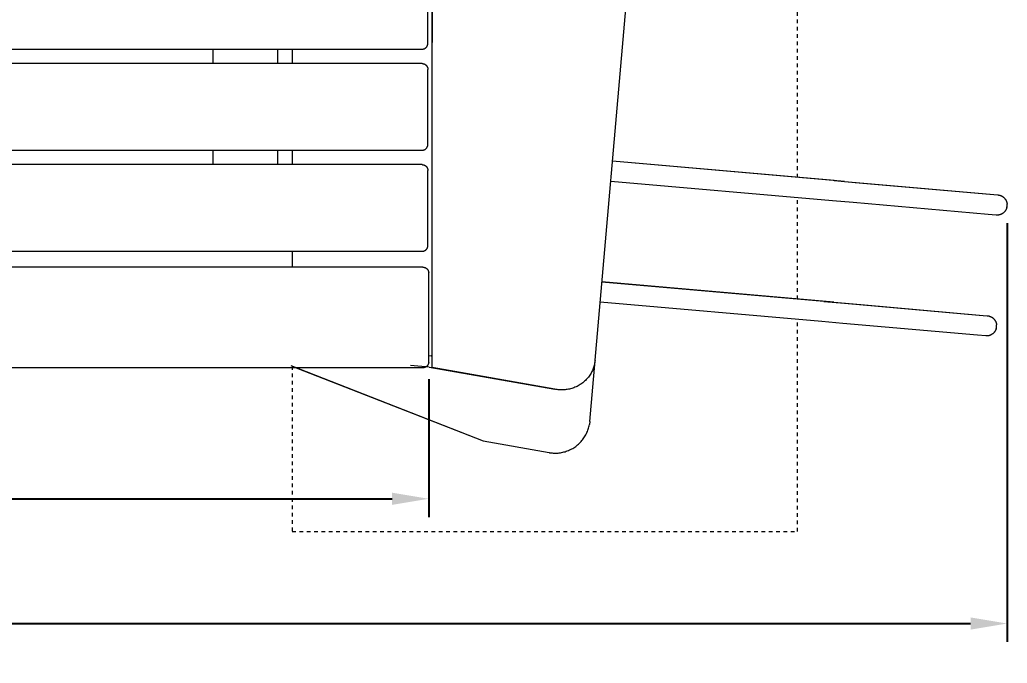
# Model space of a CAD drawing. Header units: inches. Extents: x -10 to 196, y -3 to 133.
# Drawn here: x 97.85 to 124.79, y 41.49 to 59.04 of the extents above; entities that cross this region are included whole.
import ezdxf

# ---------------------------------------------------------------- set-up
doc = ezdxf.new("R2010")
doc.units = ezdxf.units.IN
doc.linetypes.add('HIDDEN', pattern=[1.905, 1.27, -0.635])
for name, color, linetype, lineweight in [('ZANO_R', 7, 'Continuous', 0), ('ZANO_R_przerywana', 250, 'HIDDEN', 0), ('ZANO_W', 1, 'Continuous', 0)]:
    doc.layers.add(name, color=color, linetype=linetype, lineweight=lineweight)
doc.styles.get("Standard").update_dxf_attribs({"font": 'arial.ttf'})
doc.dimstyles.new('amerykanie', dxfattribs={"dimtxt": 50, "dimasz": 50, "dimexe": 0.5, "dimexo": 0.5, "dimgap": 1, "dimtad": 1, "dimdec": 0, "dimzin": 0, "dimlunit": 5, "dimtxsty": 'Standard', "dimcen": 0.09, "dimclrd": 1, "dimclre": 1, "dimclrt": 1, "dimazin": 0, "dimtfac": 1, "dimtdec": 0, "dimtmove": 0, "dimatfit": 3, "dimfxl": 1, "dimtzin": 0, "dimarcsym": 1})

# ---------------------------------------------------------------- blocks, each defined once
blk = doc.blocks.new('*D383')
at = {"layer": 'ZANO_W', "color": 1, "lineweight": -2}
for p, q in [((10.511, 49.253), (10.511, 45.475)), ((109.004, 49.233), (109.004, 45.475)), ((11.511, 45.975), (108.004, 45.975))]:
    blk.add_line(p, q, dxfattribs=at)
at = {"layer": 'ZANO_W', "color": 1}
for points in [[(11.511, 46.141), (11.511, 45.808), (10.511, 45.975)], [(108.004, 45.808), (108.004, 46.141), (109.004, 45.975)]]:
    blk.add_solid(points, dxfattribs=at)
at = {"layer": 'ZANO_W', "color": 1, "insert": (59.758, 47.315), "char_height": 1.625, "attachment_point": 5}
blk.add_mtext('98 1/2', dxfattribs=at)
blk = doc.blocks.new('*D388')
at = {"layer": 'ZANO_W', "color": 1, "lineweight": -2}
for p, q in [((-5.175, 53.48), (-5.175, 42.073)), ((124.786, 53.485), (124.786, 42.073)), ((-4.175, 42.573), (123.786, 42.573))]:
    blk.add_line(p, q, dxfattribs=at)
at = {"layer": 'ZANO_W', "color": 1}
for points in [[(-4.175, 42.739), (-4.175, 42.406), (-5.175, 42.573)], [(123.786, 42.406), (123.786, 42.739), (124.786, 42.573)]]:
    blk.add_solid(points, dxfattribs=at)
at = {"layer": 'ZANO_W', "color": 1, "insert": (59.806, 43.913), "char_height": 1.625, "attachment_point": 5}
blk.add_mtext('129 15/16', dxfattribs=at)

msp = doc.modelspace()

# ---------------------------------------------------------------- linework, layer by layer
at = {"layer": 'ZANO_R'}
for p, q in [((109.09963, 63.14343), (109.09963, 58.41875)), ((109.09963, 49.55586), (109.09963, 60.75338)), ((113.54359, 49.75493), (114.50043, 60.69164)), ((113.54359, 49.75493), (114.50043, 60.69164)), ((108.98151, 58.39213), (108.98151, 60.43949)), ((10.7868, 58.23464), (108.82402, 58.23464)), ((103.11502, 58.23464), (103.11502, 57.84091)), ((104.88678, 57.84091), (104.88678, 58.23464)), ((105.28364, 58.23464), (105.28364, 57.84091)), ((108.82402, 58.23464), (108.8294, 58.23473)), ((108.8294, 58.23473), (108.83477, 58.235)), ((108.83477, 58.235), (108.84012, 58.23546)), ((108.84012, 58.23546), (108.84546, 58.2361)), ((108.84546, 58.2361), (108.85078, 58.23693)), ((108.85078, 58.23693), (108.85606, 58.23793)), ((108.85606, 58.23793), (108.86131, 58.23911)), ((108.86131, 58.23911), (108.86651, 58.24048)), ((108.86651, 58.24048), (108.87166, 58.24202)), ((108.87166, 58.24202), (108.87676, 58.24373)), ((108.87676, 58.24373), (108.8818, 58.24562)), ((108.8818, 58.24562), (108.88676, 58.24767)), ((108.88676, 58.24767), (108.89166, 58.2499)), ((108.89166, 58.2499), (108.89647, 58.25229)), ((108.89647, 58.25229), (108.90121, 58.25485)), ((108.90121, 58.25485), (108.90585, 58.25756)), ((108.90585, 58.25756), (108.91039, 58.26044)), ((108.91039, 58.26044), (108.91484, 58.26346)), ((108.91484, 58.26346), (108.91918, 58.26664)), ((108.91918, 58.26664), (108.92341, 58.26996)), ((108.92341, 58.26996), (108.92752, 58.27342)), ((108.92752, 58.27342), (108.93151, 58.27703)), ((108.93151, 58.27703), (108.93538, 58.28076)), ((108.93538, 58.28076), (108.93912, 58.28463)), ((108.93912, 58.28463), (108.94272, 58.28862)), ((108.94272, 58.28862), (108.94619, 58.29274)), ((108.94619, 58.29274), (108.94951, 58.29696)), ((108.94951, 58.29696), (108.95268, 58.3013)), ((108.95268, 58.3013), (108.95571, 58.30575)), ((108.95571, 58.30575), (108.95858, 58.3103)), ((108.95858, 58.3103), (108.9613, 58.31494)), ((108.9613, 58.31494), (108.96385, 58.31967)), ((108.96385, 58.31967), (108.96624, 58.32449)), ((108.96624, 58.32449), (108.96847, 58.32938)), ((108.96847, 58.32938), (108.97053, 58.33435)), ((108.97053, 58.33435), (108.97242, 58.33939)), ((108.97242, 58.33939), (108.97413, 58.34448)), ((108.97413, 58.34448), (108.97567, 58.34964)), ((108.97567, 58.34964), (108.97703, 58.35484)), ((108.97703, 58.35484), (108.97821, 58.36008)), ((108.97821, 58.36008), (108.97922, 58.36537)), ((108.97922, 58.36537), (108.98004, 58.37068)), ((108.98004, 58.37068), (108.98068, 58.37602)), ((108.98068, 58.37602), (108.98114, 58.38138)), ((108.98114, 58.38138), (108.98142, 58.38675)), ((108.98142, 58.38675), (108.98151, 58.39213)), ((109.09963, 58.39906), (109.09963, 58.41875)), ((109.09963, 58.39906), (109.10061, 58.39906)), ((109.09963, 49.55586), (109.09963, 58.39906)), ((108.82402, 57.84091), (11.70116, 57.84091)), ((108.82402, 57.84091), (108.8294, 57.84082)), ((108.8294, 57.84082), (108.83477, 57.84055)), ((108.83477, 57.84055), (108.84012, 57.84009)), ((108.84012, 57.84009), (108.84546, 57.83945)), ((108.84546, 57.83945), (108.85078, 57.83862)), ((108.85078, 57.83862), (108.85606, 57.83762)), ((108.85606, 57.83762), (108.86131, 57.83643)), ((108.86131, 57.83643), (108.86651, 57.83507)), ((108.86651, 57.83507), (108.87166, 57.83353)), ((108.87166, 57.83353), (108.87676, 57.83182)), ((108.87676, 57.83182), (108.8818, 57.82993)), ((108.8818, 57.82993), (108.88676, 57.82787)), ((108.88676, 57.82787), (108.89166, 57.82565)), ((108.89166, 57.82565), (108.89647, 57.82326)), ((108.89647, 57.82326), (108.90121, 57.8207)), ((108.90121, 57.8207), (108.90585, 57.81799)), ((108.90585, 57.81799), (108.91039, 57.81511)), ((108.91039, 57.81511), (108.91484, 57.81209)), ((108.91484, 57.81209), (108.91918, 57.80891)), ((108.91918, 57.80891), (108.92341, 57.80559)), ((108.92341, 57.80559), (108.92752, 57.80212)), ((108.92752, 57.80212), (108.93151, 57.79852)), ((108.93151, 57.79852), (108.93538, 57.79478)), ((108.93538, 57.79478), (108.93912, 57.79092)), ((108.93912, 57.79092), (108.94272, 57.78693)), ((108.94272, 57.78693), (108.94619, 57.78281)), ((108.94619, 57.78281), (108.94951, 57.77858)), ((108.94951, 57.77858), (108.95268, 57.77424)), ((108.95268, 57.77424), (108.95571, 57.7698)), ((108.95571, 57.7698), (108.95858, 57.76525)), ((108.95858, 57.76525), (108.9613, 57.76061)), ((108.9613, 57.76061), (108.96385, 57.75588)), ((108.96385, 57.75588), (108.96624, 57.75106)), ((108.96624, 57.75106), (108.96847, 57.74617)), ((108.96847, 57.74617), (108.97053, 57.7412)), ((108.97053, 57.7412), (108.97242, 57.73616)), ((108.97242, 57.73616), (108.97413, 57.73107)), ((108.97413, 57.73107), (108.97567, 57.72591)), ((108.97567, 57.72591), (108.97703, 57.72071)), ((108.97703, 57.72071), (108.97821, 57.71547)), ((108.97821, 57.71547), (108.97922, 57.71018)), ((108.97922, 57.71018), (108.98004, 57.70487)), ((108.98004, 57.70487), (108.98068, 57.69953)), ((108.98068, 57.69953), (108.98114, 57.69417)), ((108.98114, 57.69417), (108.98142, 57.6888)), ((108.98142, 57.6888), (108.98151, 57.68342)), ((108.98151, 55.63606), (108.98151, 57.68342)), ((108.8818, 55.48955), (108.88676, 55.49161)), ((108.88676, 55.49161), (108.89166, 55.49383)), ((108.89166, 55.49383), (108.89647, 55.49623)), ((108.89647, 55.49623), (108.90121, 55.49878)), ((108.90121, 55.49878), (108.90585, 55.5015)), ((108.90585, 55.5015), (108.91039, 55.50437)), ((108.91039, 55.50437), (108.91484, 55.5074)), ((108.91484, 55.5074), (108.91918, 55.51057)), ((108.91918, 55.51057), (108.92341, 55.51389)), ((108.92341, 55.51389), (108.92752, 55.51736)), ((108.92752, 55.51736), (108.93151, 55.52096)), ((108.93151, 55.52096), (108.93538, 55.5247)), ((108.93538, 55.5247), (108.93912, 55.52856)), ((108.93912, 55.52856), (108.94272, 55.53256)), ((108.94272, 55.53256), (108.94619, 55.53667)), ((108.94619, 55.53667), (108.94951, 55.5409)), ((108.94951, 55.5409), (108.95268, 55.54524)), ((108.95268, 55.54524), (108.95571, 55.54968)), ((108.95571, 55.54968), (108.95858, 55.55423)), ((108.95858, 55.55423), (108.9613, 55.55887)), ((108.9613, 55.55887), (108.96385, 55.5636)), ((108.96385, 55.5636), (108.96624, 55.56842)), ((108.96624, 55.56842), (108.96847, 55.57332)), ((108.96847, 55.57332), (108.97053, 55.57828)), ((108.97053, 55.57828), (108.97242, 55.58332)), ((108.97242, 55.58332), (108.97413, 55.58842)), ((108.97413, 55.58842), (108.97567, 55.59357)), ((108.97567, 55.59357), (108.97703, 55.59877)), ((108.97703, 55.59877), (108.97821, 55.60402)), ((108.97821, 55.60402), (108.97922, 55.6093)), ((108.97922, 55.6093), (108.98004, 55.61461)), ((108.98004, 55.61461), (108.98068, 55.61995)), ((108.98068, 55.61995), (108.98114, 55.62531)), ((108.98114, 55.62531), (108.98142, 55.63068)), ((108.98142, 55.63068), (108.98151, 55.63606)), ((17.74778, 55.47857), (108.82402, 55.47857)), ((103.11502, 55.47857), (103.11502, 55.08485)), ((104.88678, 55.08485), (104.88678, 55.47857)), ((105.28364, 55.47857), (105.28364, 55.08485)), ((108.82402, 55.47857), (108.8294, 55.47866)), ((108.8294, 55.47866), (108.83477, 55.47894)), ((108.83477, 55.47894), (108.84012, 55.4794)), ((108.84012, 55.4794), (108.84546, 55.48004)), ((108.84546, 55.48004), (108.85078, 55.48086)), ((108.85078, 55.48086), (108.85606, 55.48186)), ((108.85606, 55.48186), (108.86131, 55.48305)), ((108.86131, 55.48305), (108.86651, 55.48441)), ((108.86651, 55.48441), (108.87166, 55.48595)), ((108.87166, 55.48595), (108.87676, 55.48766)), ((108.87676, 55.48766), (108.8818, 55.48955)), ((108.82402, 55.08485), (18.75555, 55.08485)), ((108.82402, 55.08485), (108.8294, 55.08475)), ((108.8294, 55.08475), (108.83477, 55.08448)), ((108.83477, 55.08448), (108.84012, 55.08402)), ((108.84012, 55.08402), (108.84546, 55.08338)), ((108.84546, 55.08338), (108.85078, 55.08256)), ((108.85078, 55.08256), (108.85606, 55.08155)), ((108.85606, 55.08155), (108.86131, 55.08037)), ((108.86131, 55.08037), (108.86651, 55.07901)), ((108.86651, 55.07901), (108.87166, 55.07747)), ((108.87166, 55.07747), (108.87676, 55.07575)), ((108.87676, 55.07575), (108.8818, 55.07387)), ((108.8818, 55.07387), (108.88676, 55.07181)), ((108.88676, 55.07181), (108.89166, 55.06958)), ((108.89166, 55.06958), (108.89647, 55.06719)), ((108.89647, 55.06719), (108.90121, 55.06463)), ((108.90121, 55.06463), (108.90585, 55.06192)), ((108.90585, 55.06192), (108.91039, 55.05905)), ((108.91039, 55.05905), (108.91484, 55.05602)), ((108.91484, 55.05602), (108.91918, 55.05284)), ((108.91918, 55.05284), (108.92341, 55.04952)), ((108.92341, 55.04952), (108.92752, 55.04606)), ((108.92752, 55.04606), (108.93151, 55.04246)), ((108.93151, 55.04246), (108.93538, 55.03872)), ((108.93538, 55.03872), (108.93912, 55.03485)), ((108.93912, 55.03485), (108.94272, 55.03086)), ((108.94272, 55.03086), (108.94619, 55.02675)), ((108.94619, 55.02675), (108.94951, 55.02252)), ((108.94951, 55.02252), (108.95268, 55.01818)), ((108.95268, 55.01818), (108.95571, 55.01373)), ((108.95571, 55.01373), (108.95858, 55.00919)), ((108.95858, 55.00919), (108.9613, 55.00454)), ((108.9613, 55.00454), (108.96385, 54.99981)), ((108.96385, 54.99981), (108.96624, 54.995)), ((108.96624, 54.995), (108.96847, 54.9901)), ((108.96847, 54.9901), (108.97053, 54.98513)), ((108.97053, 54.98513), (108.97242, 54.9801)), ((108.97242, 54.9801), (108.97413, 54.975)), ((108.97413, 54.975), (108.97567, 54.96985)), ((108.97567, 54.96985), (108.97703, 54.96464)), ((108.97703, 54.96464), (108.97821, 54.9594)), ((108.97821, 54.9594), (108.97922, 54.95412)), ((108.97922, 54.95412), (108.98004, 54.9488)), ((120.06875, 54.64909), (114.01809, 55.17845)), ((120.34689, 54.62699), (114.01828, 55.18067)), ((108.98004, 54.9488), (108.98068, 54.94346)), ((108.98068, 54.94346), (108.98114, 54.9381)), ((108.98114, 54.9381), (108.98142, 54.93273)), ((108.98142, 54.93273), (108.98151, 54.92736)), ((108.98151, 52.87999), (108.98151, 54.92736)), ((120.02071, 54.09997), (113.97005, 54.62934)), ((120.06875, 54.64909), (120.633, 54.59976)), ((120.34689, 54.62699), (121.08414, 54.56241)), ((120.633, 54.59976), (124.31165, 54.2785)), ((121.08414, 54.56241), (124.41883, 54.26927)), ((124.31165, 54.2785), (124.53017, 54.25946)), ((124.53018, 54.25947), (124.53957, 54.25854)), ((124.53957, 54.25854), (124.54892, 54.2573)), ((124.54892, 54.2573), (124.55822, 54.25573)), ((124.55822, 54.25573), (124.56747, 54.25385)), ((124.56747, 54.25385), (124.57664, 54.25165)), ((124.57664, 54.25165), (124.58574, 54.24914)), ((124.58574, 54.24914), (124.59474, 54.24631)), ((124.59474, 54.24631), (124.60364, 54.24318)), ((124.60364, 54.24318), (124.61243, 54.23975)), ((124.61243, 54.23975), (124.6211, 54.23602)), ((124.6211, 54.23602), (124.62963, 54.232)), ((124.62963, 54.232), (124.63803, 54.22768)), ((124.63803, 54.22768), (124.64626, 54.22309)), ((124.64626, 54.22309), (124.65434, 54.21821)), ((124.65434, 54.21821), (124.66225, 54.21306)), ((124.66225, 54.21306), (124.66997, 54.20764)), ((124.66997, 54.20764), (124.6775, 54.20196)), ((124.6775, 54.20196), (124.68484, 54.19602)), ((124.68484, 54.19602), (124.69197, 54.18984)), ((124.69197, 54.18984), (124.69888, 54.18341)), ((124.69888, 54.18341), (124.70557, 54.17676)), ((124.70557, 54.17676), (124.71202, 54.16988)), ((124.71202, 54.16988), (124.71824, 54.16278)), ((124.71824, 54.16278), (124.72421, 54.15547)), ((124.72421, 54.15547), (124.72993, 54.14797)), ((124.72993, 54.14797), (124.73538, 54.14027)), ((120.58504, 54.05064), (120.02071, 54.09997)), ((124.2637, 53.72937), (120.58504, 54.05064)), ((124.73538, 54.14027), (124.74057, 54.13239)), ((124.74057, 54.13239), (124.74549, 54.12434)), ((124.74549, 54.12434), (124.75013, 54.11612)), ((124.75013, 54.11612), (124.75448, 54.10775)), ((124.75448, 54.10775), (124.75855, 54.09923)), ((124.75855, 54.09923), (124.76232, 54.09059)), ((124.76299, 53.88055), (124.75953, 53.87244)), ((124.76232, 54.09059), (124.76579, 54.08181)), ((124.76619, 53.88875), (124.76299, 53.88055)), ((124.76579, 54.08181), (124.76897, 54.07293)), ((124.76912, 53.89703), (124.76619, 53.88875)), ((124.76897, 54.07293), (124.77183, 54.06394)), ((124.77177, 53.90537), (124.76912, 53.89703)), ((124.77415, 53.91377), (124.77177, 53.90537)), ((124.77183, 54.06394), (124.77439, 54.05485)), ((124.77415, 53.91377), (124.77645, 53.92303)), ((124.77439, 54.05485), (124.77663, 54.04569)), ((124.77645, 53.92303), (124.77843, 53.93238)), ((124.77663, 54.04569), (124.77856, 54.03645)), ((124.77843, 53.93238), (124.78008, 53.94178)), ((124.77856, 54.03645), (124.78017, 54.02716)), ((124.78008, 53.94178), (124.78141, 53.95124)), ((124.78017, 54.02716), (124.78146, 54.01781)), ((124.78141, 53.95124), (124.7824, 53.96074)), ((124.78146, 54.01781), (124.78243, 54.00842)), ((124.7824, 53.96074), (124.78307, 53.97026)), ((124.78309, 53.9989), (124.78243, 54.00842)), ((124.78307, 53.97026), (124.78341, 53.9798)), ((124.78341, 53.98935), (124.78309, 53.9989)), ((124.78341, 53.9798), (124.78341, 53.98935)), ((124.48748, 53.7099), (124.2637, 53.72937)), ((124.49563, 53.70943), (124.48748, 53.7099)), ((124.50379, 53.70919), (124.49563, 53.70943)), ((124.51195, 53.70919), (124.50379, 53.70919)), ((124.52011, 53.70943), (124.51195, 53.70919)), ((124.52841, 53.70993), (124.52011, 53.70943)), ((124.53669, 53.71067), (124.52841, 53.70993)), ((124.54494, 53.71166), (124.53669, 53.71067)), ((124.55316, 53.7129), (124.54494, 53.71166)), ((124.56133, 53.71439), (124.55316, 53.7129)), ((124.56946, 53.71612), (124.56133, 53.71439)), ((124.57753, 53.7181), (124.56946, 53.71612)), ((124.58554, 53.72032), (124.57753, 53.7181)), ((124.59341, 53.72276), (124.58554, 53.72032)), ((124.6012, 53.72544), (124.59341, 53.72276)), ((124.6089, 53.72835), (124.6012, 53.72544)), ((124.61652, 53.73148), (124.6089, 53.72835)), ((124.62404, 53.73484), (124.61652, 53.73148)), ((124.63146, 53.73842), (124.62404, 53.73484)), ((124.63876, 53.74223), (124.63146, 53.73842)), ((124.64595, 53.74625), (124.63876, 53.74223)), ((124.65205, 53.74989), (124.64595, 53.74625)), ((124.65806, 53.75369), (124.65205, 53.74989)), ((124.66398, 53.75764), (124.65806, 53.75369)), ((124.66979, 53.76175), (124.66398, 53.75764)), ((124.67549, 53.766), (124.66979, 53.76175)), ((124.68108, 53.7704), (124.67549, 53.766)), ((124.68655, 53.77494), (124.68108, 53.7704)), ((124.6919, 53.77961), (124.68655, 53.77494)), ((124.69877, 53.78599), (124.6919, 53.77961)), ((124.70542, 53.7926), (124.69877, 53.78599)), ((124.7114, 53.79895), (124.70542, 53.7926)), ((124.7172, 53.80551), (124.7114, 53.79895)), ((124.7228, 53.81227), (124.7172, 53.80551)), ((124.7282, 53.81922), (124.7228, 53.81227)), ((124.73339, 53.82636), (124.7282, 53.81922)), ((124.73835, 53.83367), (124.73339, 53.82636)), ((124.74308, 53.84114), (124.73835, 53.83367)), ((124.74757, 53.84877), (124.74308, 53.84114)), ((124.75181, 53.85653), (124.74757, 53.84877)), ((124.7558, 53.86443), (124.75181, 53.85653)), ((124.75953, 53.87244), (124.7558, 53.86443)), ((108.95571, 52.79362), (108.95858, 52.79816)), ((108.95858, 52.79816), (108.9613, 52.80281)), ((108.9613, 52.80281), (108.96385, 52.80754)), ((108.96385, 52.80754), (108.96624, 52.81235)), ((108.96624, 52.81235), (108.96847, 52.81725)), ((108.96847, 52.81725), (108.97053, 52.82222)), ((108.97053, 52.82222), (108.97242, 52.82725)), ((108.97242, 52.82725), (108.97413, 52.83235)), ((108.97413, 52.83235), (108.97567, 52.8375)), ((108.97567, 52.8375), (108.97703, 52.8427)), ((108.97703, 52.8427), (108.97821, 52.84795)), ((108.97821, 52.84795), (108.97922, 52.85323)), ((108.97922, 52.85323), (108.98004, 52.85855)), ((108.98004, 52.85855), (108.98068, 52.86389)), ((108.98068, 52.86389), (108.98114, 52.86925)), ((108.98114, 52.86925), (108.98142, 52.87462)), ((108.98142, 52.87462), (108.98151, 52.87999)), ((23.63414, 52.7225), (108.82402, 52.7225)), ((105.28364, 52.7225), (105.28364, 52.28941)), ((108.82402, 52.7225), (108.8294, 52.7226)), ((108.8294, 52.7226), (108.83477, 52.72287)), ((108.83477, 52.72287), (108.84012, 52.72333)), ((108.84012, 52.72333), (108.84546, 52.72397)), ((108.84546, 52.72397), (108.85078, 52.72479)), ((108.85078, 52.72479), (108.85606, 52.7258)), ((108.85606, 52.7258), (108.86131, 52.72698)), ((108.86131, 52.72698), (108.86651, 52.72834)), ((108.86651, 52.72834), (108.87166, 52.72988)), ((108.87166, 52.72988), (108.87676, 52.7316)), ((108.87676, 52.7316), (108.8818, 52.73348)), ((108.8818, 52.73348), (108.88676, 52.73554)), ((108.88676, 52.73554), (108.89166, 52.73777)), ((108.89166, 52.73777), (108.89647, 52.74016)), ((108.89647, 52.74016), (108.90121, 52.74272)), ((108.90121, 52.74272), (108.90585, 52.74543)), ((108.90585, 52.74543), (108.91039, 52.7483)), ((108.91039, 52.7483), (108.91484, 52.75133)), ((108.91484, 52.75133), (108.91918, 52.7545)), ((108.91918, 52.7545), (108.92341, 52.75783)), ((108.92341, 52.75783), (108.92752, 52.76129)), ((108.92752, 52.76129), (108.93151, 52.76489)), ((108.93151, 52.76489), (108.93538, 52.76863)), ((108.93538, 52.76863), (108.93912, 52.7725)), ((108.93912, 52.7725), (108.94272, 52.77649)), ((108.94272, 52.77649), (108.94619, 52.7806)), ((108.94619, 52.7806), (108.94951, 52.78483)), ((108.94951, 52.78483), (108.95268, 52.78917)), ((108.95268, 52.78917), (108.95571, 52.79362)), ((108.84669, 52.28941), (23.63414, 52.28941)), ((108.84669, 52.28941), (108.85206, 52.28932)), ((108.85206, 52.28932), (108.85743, 52.28904)), ((108.85743, 52.28904), (108.86279, 52.28858)), ((108.86279, 52.28858), (108.86813, 52.28794)), ((108.86813, 52.28794), (108.87345, 52.28712)), ((108.87345, 52.28712), (108.87873, 52.28611)), ((108.87873, 52.28611), (108.88397, 52.28493)), ((108.88397, 52.28493), (108.88918, 52.28357)), ((108.88918, 52.28357), (108.89433, 52.28203)), ((108.89433, 52.28203), (108.89943, 52.28031)), ((108.89943, 52.28031), (108.90446, 52.27843)), ((108.90446, 52.27843), (108.90943, 52.27637)), ((108.90943, 52.27637), (108.91433, 52.27414)), ((108.91433, 52.27414), (108.91914, 52.27175)), ((108.91914, 52.27175), (108.92387, 52.2692)), ((108.92387, 52.2692), (108.92852, 52.26648)), ((108.92852, 52.26648), (108.93306, 52.26361)), ((108.93306, 52.26361), (108.93751, 52.26058)), ((108.93751, 52.26058), (108.94185, 52.25741)), ((108.94185, 52.25741), (108.94608, 52.25408)), ((108.94608, 52.25408), (108.95019, 52.25062)), ((108.95019, 52.25062), (108.95418, 52.24702)), ((108.95418, 52.24702), (108.95805, 52.24328)), ((108.95805, 52.24328), (108.96179, 52.23941)), ((108.96179, 52.23941), (108.96539, 52.23542)), ((108.96539, 52.23542), (108.96885, 52.23131)), ((108.96885, 52.23131), (108.97217, 52.22708)), ((108.97217, 52.22708), (108.97535, 52.22274)), ((108.97535, 52.22274), (108.97838, 52.21829)), ((108.97838, 52.21829), (108.98125, 52.21375)), ((108.98125, 52.21375), (108.98396, 52.2091)), ((108.98396, 52.2091), (108.98652, 52.20437)), ((108.98652, 52.20437), (108.98891, 52.19956)), ((108.98891, 52.19956), (108.99114, 52.19466)), ((108.99114, 52.19466), (108.9932, 52.18969)), ((108.9932, 52.18969), (108.99508, 52.18466)), ((108.99508, 52.18466), (108.9968, 52.17956)), ((108.9968, 52.17956), (108.99834, 52.17441)), ((108.99834, 52.17441), (108.9997, 52.16921)), ((108.9997, 52.16921), (109.00088, 52.16396)), ((109.00088, 52.16396), (109.00189, 52.15868)), ((109.00189, 52.15868), (109.00271, 52.15336)), ((109.00271, 52.15336), (109.00335, 52.14802)), ((109.00335, 52.14802), (109.00381, 52.14267)), ((109.00381, 52.14267), (109.00408, 52.13729)), ((109.00408, 52.13729), (109.00418, 52.13192)), ((109.00418, 49.70371), (109.00418, 52.13192)), ((119.7805, 51.35439), (113.72984, 51.88376)), ((120.05864, 51.3323), (113.73004, 51.88598)), ((119.73246, 50.80528), (113.6818, 51.33464)), ((119.7805, 51.35439), (120.34475, 51.30507)), ((120.05864, 51.3323), (120.79589, 51.26772)), ((120.34475, 51.30507), (124.0234, 50.9838)), ((120.79589, 51.26772), (124.13058, 50.97458)), ((124.0234, 50.9838), (124.24193, 50.96476)), ((124.24193, 50.96478), (124.25132, 50.96385)), ((124.25132, 50.96385), (124.26067, 50.9626)), ((124.26067, 50.9626), (124.26997, 50.96104)), ((124.26997, 50.96104), (124.27922, 50.95915)), ((124.27922, 50.95915), (124.2884, 50.95695)), ((124.2884, 50.95695), (124.29749, 50.95444)), ((124.29749, 50.95444), (124.30649, 50.95162)), ((124.30649, 50.95162), (124.3154, 50.94849)), ((124.3154, 50.94849), (124.32419, 50.94506)), ((124.32419, 50.94506), (124.33285, 50.94133)), ((124.33285, 50.94133), (124.34139, 50.9373)), ((124.34139, 50.9373), (124.34978, 50.93299)), ((124.34978, 50.93299), (124.35802, 50.92839)), ((124.35802, 50.92839), (124.36609, 50.92351)), ((124.36609, 50.92351), (124.374, 50.91836)), ((124.374, 50.91836), (124.38172, 50.91294)), ((124.38172, 50.91294), (124.38926, 50.90726)), ((120.29679, 50.75594), (119.73246, 50.80528)), ((123.97545, 50.43468), (120.29679, 50.75594)), ((124.38926, 50.90726), (124.39659, 50.90133)), ((124.39659, 50.90133), (124.40372, 50.89514)), ((124.40372, 50.89514), (124.41063, 50.88872)), ((124.41063, 50.88872), (124.41732, 50.88206)), ((124.41732, 50.88206), (124.42377, 50.87518)), ((124.42377, 50.87518), (124.42999, 50.86809)), ((124.42999, 50.86809), (124.43596, 50.86078)), ((124.43596, 50.86078), (124.44168, 50.85327)), ((124.44168, 50.85327), (124.44713, 50.84557)), ((124.44713, 50.84557), (124.45232, 50.83769)), ((124.45232, 50.83769), (124.45724, 50.82964)), ((124.45724, 50.82964), (124.46188, 50.82143)), ((124.46188, 50.82143), (124.46623, 50.81305)), ((124.46623, 50.81305), (124.4703, 50.80454)), ((124.4703, 50.80454), (124.47407, 50.79589)), ((124.47407, 50.79589), (124.47755, 50.78712)), ((124.47755, 50.78712), (124.48072, 50.77823)), ((124.48072, 50.77823), (124.48358, 50.76924)), ((124.48358, 50.76924), (124.48614, 50.76016)), ((124.48614, 50.76016), (124.48838, 50.75099)), ((124.48838, 50.75099), (124.49031, 50.74176)), ((124.49018, 50.63768), (124.49183, 50.64709)), ((124.49031, 50.74176), (124.49192, 50.73246)), ((124.49183, 50.64709), (124.49316, 50.65654)), ((124.49192, 50.73246), (124.49321, 50.72311)), ((124.49316, 50.65654), (124.49415, 50.66604)), ((124.49321, 50.72311), (124.49418, 50.71373)), ((124.49415, 50.66604), (124.49482, 50.67557)), ((124.49484, 50.7042), (124.49418, 50.71373)), ((124.49482, 50.67557), (124.49516, 50.68511)), ((124.49516, 50.69466), (124.49484, 50.7042)), ((124.49516, 50.68511), (124.49516, 50.69466)), ((124.19923, 50.41521), (123.97545, 50.43468)), ((124.20738, 50.41473), (124.19923, 50.41521)), ((124.21554, 50.4145), (124.20738, 50.41473)), ((124.22371, 50.4145), (124.21554, 50.4145)), ((124.23187, 50.41474), (124.22371, 50.4145)), ((124.24016, 50.41523), (124.23187, 50.41474)), ((124.24844, 50.41598), (124.24016, 50.41523)), ((124.25669, 50.41697), (124.24844, 50.41598)), ((124.26491, 50.41821), (124.25669, 50.41697)), ((124.27309, 50.41969), (124.26491, 50.41821)), ((124.28121, 50.42143), (124.27309, 50.41969)), ((124.28929, 50.42341), (124.28121, 50.42143)), ((124.29729, 50.42563), (124.28929, 50.42341)), ((124.30516, 50.42807), (124.29729, 50.42563)), ((124.31295, 50.43075), (124.30516, 50.42807)), ((124.32065, 50.43365), (124.31295, 50.43075)), ((124.32827, 50.43679), (124.32065, 50.43365)), ((124.33579, 50.44015), (124.32827, 50.43679)), ((124.34321, 50.44373), (124.33579, 50.44015)), ((124.35052, 50.44753), (124.34321, 50.44373)), ((124.35771, 50.45156), (124.35052, 50.44753)), ((124.36381, 50.45519), (124.35771, 50.45156)), ((124.36981, 50.45899), (124.36381, 50.45519)), ((124.37573, 50.46295), (124.36981, 50.45899)), ((124.38154, 50.46705), (124.37573, 50.46295)), ((124.38724, 50.47131), (124.38154, 50.46705)), ((124.39283, 50.47571), (124.38724, 50.47131)), ((124.3983, 50.48024), (124.39283, 50.47571)), ((124.40365, 50.48492), (124.3983, 50.48024)), ((124.41052, 50.4913), (124.40365, 50.48492)), ((124.41717, 50.49791), (124.41052, 50.4913)), ((124.42315, 50.50425), (124.41717, 50.49791)), ((124.42895, 50.51081), (124.42315, 50.50425)), ((124.43455, 50.51757), (124.42895, 50.51081)), ((124.43995, 50.52453), (124.43455, 50.51757)), ((124.44514, 50.53166), (124.43995, 50.52453)), ((124.4501, 50.53897), (124.44514, 50.53166)), ((124.45483, 50.54645), (124.4501, 50.53897)), ((124.45932, 50.55407), (124.45483, 50.54645)), ((124.46356, 50.56184), (124.45932, 50.55407)), ((124.46755, 50.56973), (124.46356, 50.56184)), ((124.47128, 50.57774), (124.46755, 50.56973)), ((124.47474, 50.58586), (124.47128, 50.57774)), ((124.47794, 50.59406), (124.47474, 50.58586)), ((124.48087, 50.60234), (124.47794, 50.59406)), ((124.48352, 50.61068), (124.48087, 50.60234)), ((124.4859, 50.61907), (124.48352, 50.61068)), ((124.4859, 50.61907), (124.4882, 50.62834)), ((124.4882, 50.62834), (124.49018, 50.63768)), ((108.99906, 49.88135), (109.06878, 49.87615)), ((109.00418, 49.88096), (109.06878, 49.87615)), ((109.09963, 49.87072), (109.06878, 49.87615)), ((109.09963, 49.87072), (109.06878, 49.87615)), ((105.24163, 49.60528), (110.48649, 47.55655)), ((109.01422, 49.56751), (108.50756, 49.60528)), ((108.92387, 49.56643), (108.91914, 49.56388)), ((108.92852, 49.56915), (108.92387, 49.56643)), ((108.93306, 49.57202), (108.92852, 49.56915)), ((108.93751, 49.57505), (108.93306, 49.57202)), ((109.01422, 49.56751), (108.93513, 49.5734)), ((108.94185, 49.57822), (108.93751, 49.57505)), ((108.94608, 49.58155), (108.94185, 49.57822)), ((108.95019, 49.58501), (108.94608, 49.58155)), ((108.95418, 49.58861), (108.95019, 49.58501)), ((108.95805, 49.59235), (108.95418, 49.58861)), ((108.96179, 49.59622), (108.95805, 49.59235)), ((108.96539, 49.60021), (108.96179, 49.59622)), ((108.96885, 49.60432), (108.96539, 49.60021)), ((108.97217, 49.60855), (108.96885, 49.60432)), ((108.97535, 49.61289), (108.97217, 49.60855)), ((108.97838, 49.61734), (108.97535, 49.61289)), ((108.98125, 49.62188), (108.97838, 49.61734)), ((108.98396, 49.62652), (108.98125, 49.62188)), ((108.98652, 49.63126), (108.98396, 49.62652)), ((108.98891, 49.63607), (108.98652, 49.63126)), ((108.99114, 49.64097), (108.98891, 49.63607)), ((108.9932, 49.64594), (108.99114, 49.64097)), ((108.99508, 49.65097), (108.9932, 49.64594)), ((108.9968, 49.65607), (108.99508, 49.65097)), ((108.99834, 49.66122), (108.9968, 49.65607)), ((108.9997, 49.66642), (108.99834, 49.66122)), ((109.00088, 49.67167), (108.9997, 49.66642)), ((109.00189, 49.67695), (109.00088, 49.67167)), ((109.00271, 49.68227), (109.00189, 49.67695)), ((109.00335, 49.68761), (109.00271, 49.68227)), ((109.00381, 49.69296), (109.00335, 49.68761)), ((109.00408, 49.69834), (109.00381, 49.69296)), ((109.00418, 49.70371), (109.00408, 49.69834)), ((109.01422, 49.56751), (112.44321, 48.96441)), ((109.01422, 49.56751), (112.44321, 48.96441)), ((113.39738, 48.08374), (113.54257, 49.74321)), ((113.39738, 48.08374), (113.54257, 49.74321)), ((113.51027, 49.58098), (113.50167, 49.55381)), ((113.51027, 49.58098), (113.50167, 49.55381)), ((113.51798, 49.60842), (113.51027, 49.58098)), ((113.51798, 49.60842), (113.51027, 49.58098)), ((113.5248, 49.63609), (113.51798, 49.60842)), ((113.5248, 49.63609), (113.51798, 49.60842)), ((113.53072, 49.66396), (113.5248, 49.63609)), ((113.53072, 49.66396), (113.5248, 49.63609)), ((113.53573, 49.69202), (113.53072, 49.66396)), ((113.53573, 49.69202), (113.53072, 49.66396)), ((113.53983, 49.72022), (113.53573, 49.69202)), ((113.53983, 49.72022), (113.53573, 49.69202)), ((113.54301, 49.74854), (113.53983, 49.72022)), ((113.54301, 49.74854), (113.53983, 49.72022)), ((108.84669, 49.54622), (10.78244, 49.54622)), ((105.39282, 49.54622), (110.48649, 47.55655)), ((108.85206, 49.54631), (108.84669, 49.54622)), ((108.85743, 49.54659), (108.85206, 49.54631)), ((108.86279, 49.54705), (108.85743, 49.54659)), ((108.86813, 49.54769), (108.86279, 49.54705)), ((108.87345, 49.54851), (108.86813, 49.54769)), ((108.87873, 49.54952), (108.87345, 49.54851)), ((108.88397, 49.5507), (108.87873, 49.54952)), ((108.88918, 49.55206), (108.88397, 49.5507)), ((108.89433, 49.5536), (108.88918, 49.55206)), ((108.89943, 49.55532), (108.89433, 49.5536)), ((108.90446, 49.5572), (108.89943, 49.55532)), ((108.90943, 49.55926), (108.90446, 49.5572)), ((108.91433, 49.56149), (108.90943, 49.55926)), ((108.91914, 49.56388), (108.91433, 49.56149)), ((112.44325, 48.9648), (109.09963, 49.55586)), ((112.44325, 48.9648), (109.09963, 49.55586)), ((113.38089, 49.31955), (113.3621, 49.29464)), ((113.38089, 49.31955), (113.3621, 49.29464)), ((113.39882, 49.34509), (113.38089, 49.31955)), ((113.39882, 49.34509), (113.38089, 49.31955)), ((113.41588, 49.37123), (113.39882, 49.34509)), ((113.41588, 49.37123), (113.39882, 49.34509)), ((113.43203, 49.39793), (113.41588, 49.37123)), ((113.43203, 49.39793), (113.41588, 49.37123)), ((113.44572, 49.42292), (113.43203, 49.39793)), ((113.44572, 49.42292), (113.43203, 49.39793)), ((113.4586, 49.44834), (113.44572, 49.42292)), ((113.4586, 49.44834), (113.44572, 49.42292)), ((113.47065, 49.47417), (113.4586, 49.44834)), ((113.47065, 49.47417), (113.4586, 49.44834)), ((113.48185, 49.50038), (113.47065, 49.47417)), ((113.48185, 49.50038), (113.47065, 49.47417)), ((113.49219, 49.52693), (113.48185, 49.50038)), ((113.49219, 49.52693), (113.48185, 49.50038)), ((113.50167, 49.55381), (113.49219, 49.52693)), ((113.50167, 49.55381), (113.49219, 49.52693)), ((113.02256, 49.02628), (112.99398, 49.01375)), ((113.02256, 49.02628), (112.99398, 49.01375)), ((113.0507, 49.03978), (113.02256, 49.02628)), ((113.0507, 49.03978), (113.02256, 49.02628)), ((113.07836, 49.05423), (113.0507, 49.03978)), ((113.07836, 49.05423), (113.0507, 49.03978)), ((113.10551, 49.06961), (113.07836, 49.05423)), ((113.10551, 49.06961), (113.07836, 49.05423)), ((113.13212, 49.08591), (113.10551, 49.06961)), ((113.13212, 49.08591), (113.10551, 49.06961)), ((113.15817, 49.10311), (113.13212, 49.08591)), ((113.15817, 49.10311), (113.13212, 49.08591)), ((113.18361, 49.12118), (113.15817, 49.10311)), ((113.18361, 49.12118), (113.15817, 49.10311)), ((113.20841, 49.14011), (113.18361, 49.12118)), ((113.20841, 49.14011), (113.18361, 49.12118)), ((113.23256, 49.15988), (113.20841, 49.14011)), ((113.23256, 49.15988), (113.20841, 49.14011)), ((113.25603, 49.18045), (113.23256, 49.15988)), ((113.25603, 49.18045), (113.23256, 49.15988)), ((113.27877, 49.20182), (113.25603, 49.18045)), ((113.27877, 49.20182), (113.25603, 49.18045)), ((113.30078, 49.22394), (113.27877, 49.20182)), ((113.30078, 49.22394), (113.27877, 49.20182)), ((113.32202, 49.24681), (113.30078, 49.22394)), ((113.32202, 49.24681), (113.30078, 49.22394)), ((113.34246, 49.27038), (113.32202, 49.24681)), ((113.34246, 49.27038), (113.32202, 49.24681)), ((113.3621, 49.29464), (113.34246, 49.27038)), ((113.3621, 49.29464), (113.34246, 49.27038)), ((112.4738, 48.95819), (112.44321, 48.96441)), ((112.4738, 48.95819), (112.44321, 48.96441)), ((112.50457, 48.95303), (112.4738, 48.95819)), ((112.50457, 48.95303), (112.4738, 48.95819)), ((112.53551, 48.94891), (112.50457, 48.95303)), ((112.53551, 48.94891), (112.50457, 48.95303)), ((112.56656, 48.94586), (112.53551, 48.94891)), ((112.56656, 48.94586), (112.53551, 48.94891)), ((112.5977, 48.94386), (112.56656, 48.94586)), ((112.5977, 48.94386), (112.56656, 48.94586)), ((112.6289, 48.94293), (112.5977, 48.94386)), ((112.6289, 48.94293), (112.5977, 48.94386)), ((112.6601, 48.94306), (112.6289, 48.94293)), ((112.6601, 48.94306), (112.6289, 48.94293)), ((112.69129, 48.94425), (112.6601, 48.94306)), ((112.69129, 48.94425), (112.6601, 48.94306)), ((112.72241, 48.9465), (112.69129, 48.94425)), ((112.72241, 48.9465), (112.69129, 48.94425)), ((112.75344, 48.94982), (112.72241, 48.9465)), ((112.75344, 48.94982), (112.72241, 48.9465)), ((112.78434, 48.95419), (112.75344, 48.94982)), ((112.78434, 48.95419), (112.75344, 48.94982)), ((112.81507, 48.95961), (112.78434, 48.95419)), ((112.81507, 48.95961), (112.78434, 48.95419)), ((112.8456, 48.96607), (112.81507, 48.95961)), ((112.8456, 48.96607), (112.81507, 48.95961)), ((112.8759, 48.97357), (112.8456, 48.96607)), ((112.8759, 48.97357), (112.8456, 48.96607)), ((112.90591, 48.9821), (112.8759, 48.97357)), ((112.90591, 48.9821), (112.8759, 48.97357)), ((112.93562, 48.99165), (112.90591, 48.9821)), ((112.93562, 48.99165), (112.90591, 48.9821)), ((112.96499, 49.0022), (112.93562, 48.99165)), ((112.96499, 49.0022), (112.93562, 48.99165)), ((112.99398, 49.01375), (112.96499, 49.0022)), ((112.99398, 49.01375), (112.96499, 49.0022)), ((113.37221, 47.93501), (113.37968, 47.96681)), ((113.37221, 47.93501), (113.37968, 47.96681)), ((113.37968, 47.96681), (113.38606, 47.99884)), ((113.37968, 47.96681), (113.38606, 47.99884)), ((113.39738, 48.08374), (113.38606, 47.99884)), ((113.39738, 48.08374), (113.38606, 47.99884)), ((113.2574, 47.6657), (113.27421, 47.6937)), ((113.2574, 47.6657), (113.27421, 47.6937)), ((113.27421, 47.6937), (113.29004, 47.72226)), ((113.27421, 47.6937), (113.29004, 47.72226)), ((113.29004, 47.72226), (113.30488, 47.75135)), ((113.29004, 47.72226), (113.30488, 47.75135)), ((113.30488, 47.75135), (113.31872, 47.78094)), ((113.30488, 47.75135), (113.31872, 47.78094)), ((113.31872, 47.78094), (113.33152, 47.81098)), ((113.31872, 47.78094), (113.33152, 47.81098)), ((113.33152, 47.81098), (113.34329, 47.84144)), ((113.33152, 47.81098), (113.34329, 47.84144)), ((113.34329, 47.84144), (113.354, 47.8723)), ((113.34329, 47.84144), (113.354, 47.8723)), ((113.354, 47.8723), (113.36364, 47.9035)), ((113.354, 47.8723), (113.36364, 47.9035)), ((113.36364, 47.9035), (113.37221, 47.93501)), ((113.36364, 47.9035), (113.37221, 47.93501)), ((110.48649, 47.55655), (112.2917, 47.23259)), ((110.48649, 47.55655), (112.2917, 47.23259)), ((113.01474, 47.40368), (113.04071, 47.42349)), ((113.01474, 47.40368), (113.04071, 47.42349)), ((113.04071, 47.42349), (113.06598, 47.44418)), ((113.04071, 47.42349), (113.06598, 47.44418)), ((113.06598, 47.44418), (113.09052, 47.46573)), ((113.06598, 47.44418), (113.09052, 47.46573)), ((113.09052, 47.46573), (113.1143, 47.4881)), ((113.09052, 47.46573), (113.1143, 47.4881)), ((113.1143, 47.4881), (113.13731, 47.51129)), ((113.1143, 47.4881), (113.13731, 47.51129)), ((113.13731, 47.51129), (113.1595, 47.53525)), ((113.13731, 47.51129), (113.1595, 47.53525)), ((113.1595, 47.53525), (113.18085, 47.55996)), ((113.1595, 47.53525), (113.18085, 47.55996)), ((113.18085, 47.55996), (113.20134, 47.58539)), ((113.18085, 47.55996), (113.20134, 47.58539)), ((113.20134, 47.58539), (113.22094, 47.61151)), ((113.20134, 47.58539), (113.22094, 47.61151)), ((113.22094, 47.61151), (113.23964, 47.63829)), ((113.22094, 47.61151), (113.23964, 47.63829)), ((113.23964, 47.63829), (113.2574, 47.6657)), ((113.23964, 47.63829), (113.2574, 47.6657)), ((112.2917, 47.23259), (112.30378, 47.23061)), ((112.2917, 47.23259), (112.30378, 47.23061)), ((112.30378, 47.23061), (112.33612, 47.22606)), ((112.30378, 47.23061), (112.33612, 47.22606)), ((112.33612, 47.22606), (112.36859, 47.22263)), ((112.33612, 47.22606), (112.36859, 47.22263)), ((112.36859, 47.22263), (112.40117, 47.22032)), ((112.36859, 47.22263), (112.40117, 47.22032)), ((112.40117, 47.22032), (112.43381, 47.21912)), ((112.40117, 47.22032), (112.43381, 47.21912)), ((112.43381, 47.21912), (112.46646, 47.21906)), ((112.43381, 47.21912), (112.46646, 47.21906)), ((112.46646, 47.21906), (112.49911, 47.22011)), ((112.46646, 47.21906), (112.49911, 47.22011)), ((112.49911, 47.22011), (112.53169, 47.22229)), ((112.49911, 47.22011), (112.53169, 47.22229)), ((112.53169, 47.22229), (112.56418, 47.22559)), ((112.53169, 47.22229), (112.56418, 47.22559)), ((112.56418, 47.22559), (112.59654, 47.23)), ((112.56418, 47.22559), (112.59654, 47.23)), ((112.59654, 47.23), (112.62873, 47.23553)), ((112.59654, 47.23), (112.62873, 47.23553)), ((112.62873, 47.23553), (112.66071, 47.24215)), ((112.62873, 47.23553), (112.66071, 47.24215)), ((112.66071, 47.24215), (112.69244, 47.24988)), ((112.66071, 47.24215), (112.69244, 47.24988)), ((112.69244, 47.24988), (112.72389, 47.25869)), ((112.69244, 47.24988), (112.72389, 47.25869)), ((112.72389, 47.25869), (112.75501, 47.26858)), ((112.72389, 47.25869), (112.75501, 47.26858)), ((112.75501, 47.26858), (112.78578, 47.27953)), ((112.75501, 47.26858), (112.78578, 47.27953)), ((112.78578, 47.27953), (112.81615, 47.29154)), ((112.78578, 47.27953), (112.81615, 47.29154)), ((112.81615, 47.29154), (112.84609, 47.30458)), ((112.81615, 47.29154), (112.84609, 47.30458)), ((112.84609, 47.30458), (112.87557, 47.31864)), ((112.84609, 47.30458), (112.87557, 47.31864)), ((112.87557, 47.31864), (112.90454, 47.33371)), ((112.87557, 47.31864), (112.90454, 47.33371)), ((112.90454, 47.33371), (112.93298, 47.34977)), ((112.90454, 47.33371), (112.93298, 47.34977)), ((112.93298, 47.34977), (112.96085, 47.3668)), ((112.93298, 47.34977), (112.96085, 47.3668)), ((112.96085, 47.3668), (112.98811, 47.38478)), ((112.96085, 47.3668), (112.98811, 47.38478)), ((112.98811, 47.38478), (113.01474, 47.40368)), ((112.98811, 47.38478), (113.01474, 47.40368))]:
    msp.add_line(p, q, dxfattribs=at)
at = {"layer": 'ZANO_R_przerywana', "ltscale": 0.05}
for p, q in [((119.06398, 54.73923), (119.06398, 66.9272)), ((119.06398, 51.41932), (119.06398, 54.18368)), ((119.06398, 45.08426), (119.06398, 50.86376)), ((105.28364, 49.58887), (105.28364, 45.08426)), ((105.28364, 45.08426), (119.06398, 45.08426))]:
    msp.add_line(p, q, dxfattribs=at)

# ---------------------------------------------------------------- dimensions: what is measured, and where the dimension line sits
at = {"layer": 'ZANO_W'}
for base, p1, p2, picture, middle in [((124.78599, 42.57277), (-5.17461, 53.97996), (124.78599, 53.98507), '*D388', (59.80569, 43.91298)), ((109.00418, 45.97468), (10.51119, 49.75272), (109.00418, 49.73324), '*D383', (59.75768, 47.31489))]:
    dim = msp.add_linear_dim(base=base, p1=p1, p2=p2, dimstyle='amerykanie', override={"dimtxt": 1.625, "dimasz": 1, "dimgap": 0.5, "dimdec": 4, "dimaunit": 1, "dimadec": 1, "dimtdec": 4, "dimtmove": 1, "dimfrac": 2}, dxfattribs=at)
    dim.commit()
    dim.dimension.update_dxf_attribs({"geometry": picture, "text_midpoint": middle})

doc.saveas('drawing.dxf')
